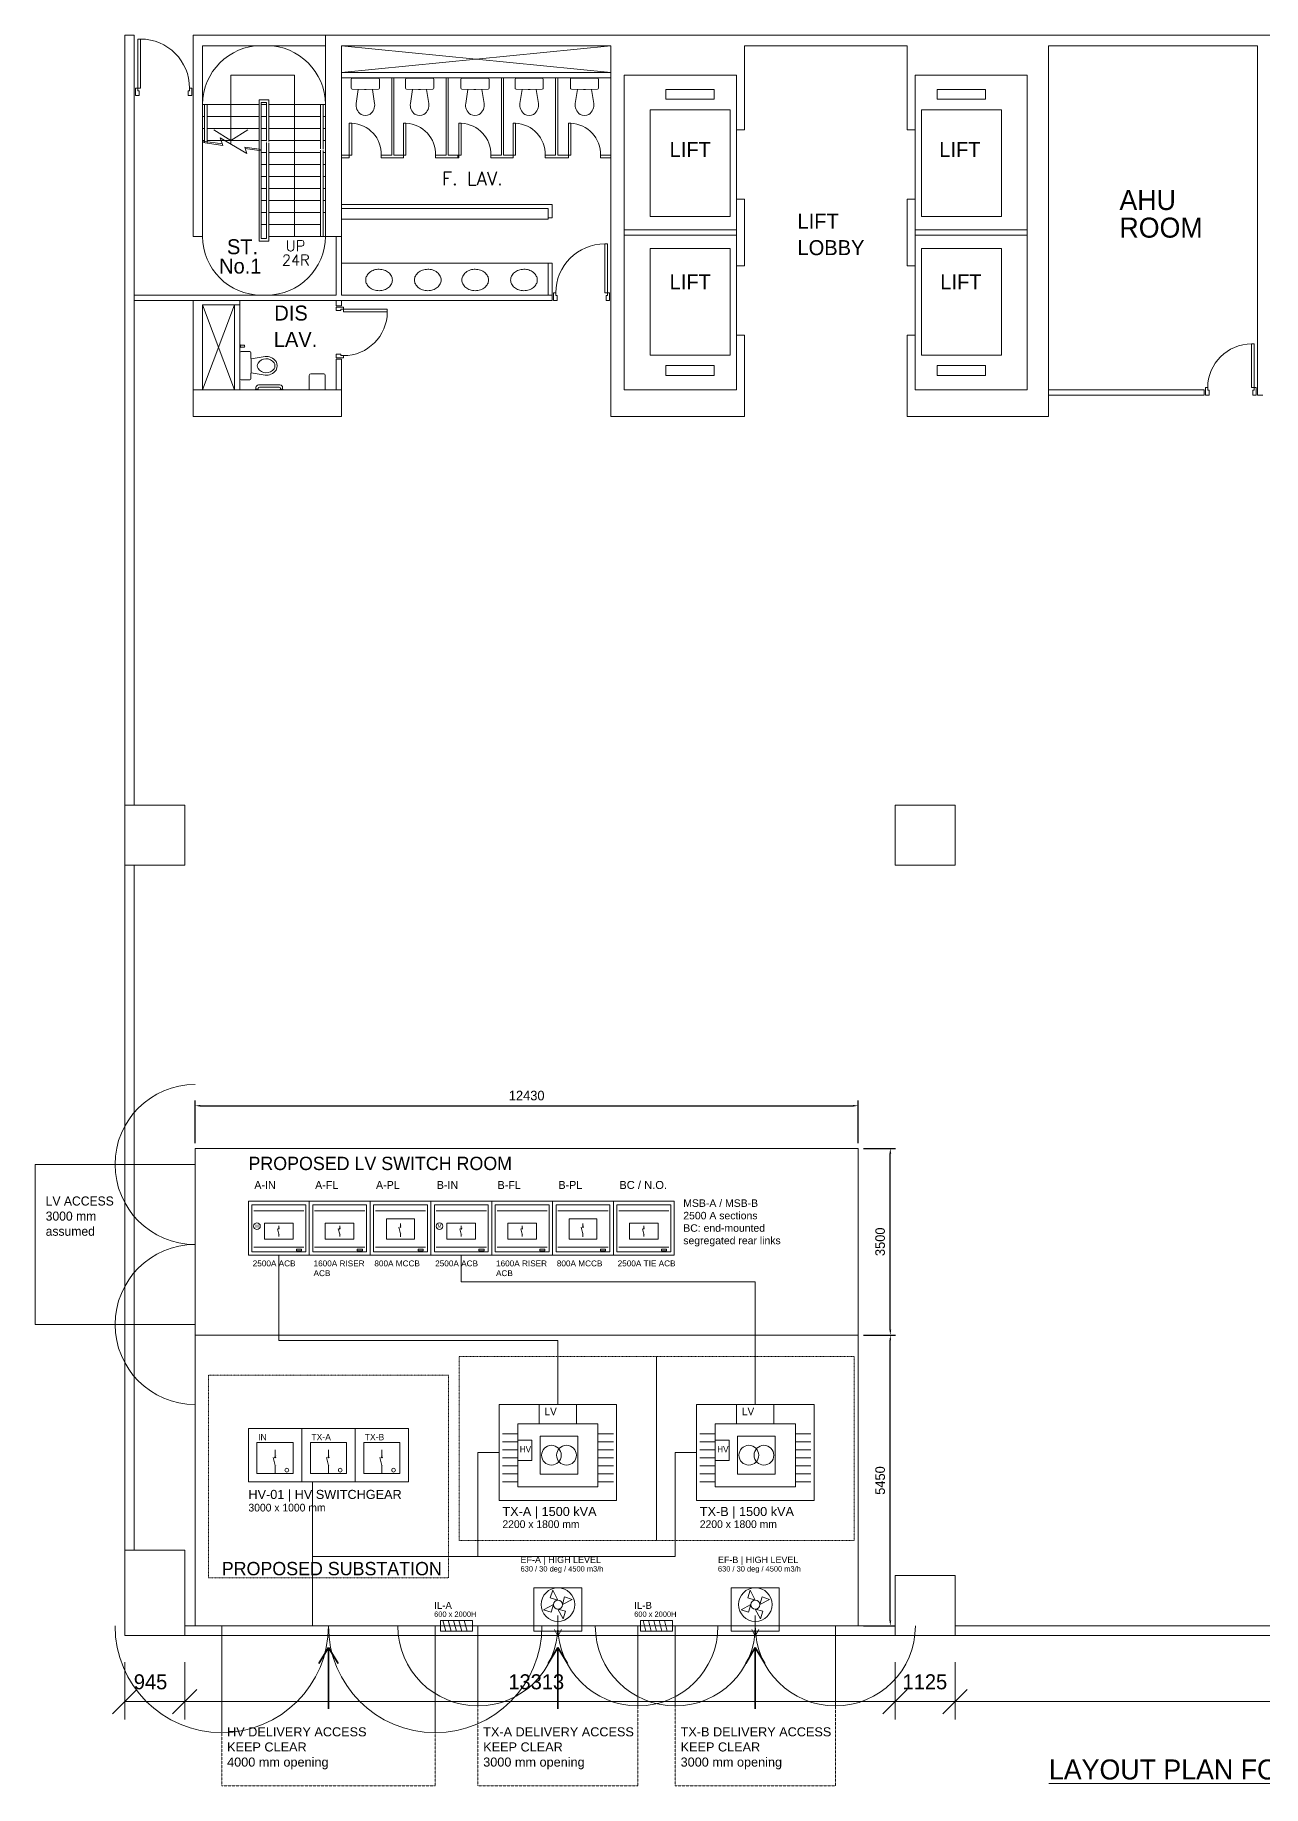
# Model space of a CAD drawing. Header units: millimetres. Extents: x 6000 to 109346, y -40506 to 46154.
# Drawn here: x 6000 to 29015, y 13106 to 45926 of the extents above; entities that cross this region are included whole.
import ezdxf
from ezdxf.enums import TextEntityAlignment as Align

# ---------------------------------------------------------------- set-up
doc = ezdxf.new("R2010")
doc.units = ezdxf.units.MM
for name, pattern in [('ACCESS_CLEAR', [3, 2, -1]), ('DASHDOT', [1, 0.5, -0.25, 0, -0.25]), ('DASHED', [19.05, 12.7, -6.35])]:
    doc.linetypes.add(name, pattern=pattern)
doc.layers.get('0').update_dxf_attribs({"lineweight": 9})
doc.layers.add('ARCH', color=7, linetype='Continuous', lineweight=5, true_color=0xa0a0a0)
for name, color, linetype, lineweight in [('E-ACCESS-CLEARANCE', 7, 'Continuous', 18), ('E-REV-EQUIPMENT', 7, 'Continuous', 30), ('E-REV-SLD', 7, 'Continuous', 30), ('E-REV-TEXT', 7, 'Continuous', 18), ('E-TRIAL-EQUIP', 5, 'Continuous', 18), ('E-TRIAL-ROOM', 1, 'Continuous', 35)]:
    doc.layers.add(name, color=color, linetype=linetype, lineweight=lineweight)
for name, color, linetype in [('E-T1-ACCESS', 5, 'Continuous'), ('E-T1-CLEARANCE', 3, 'DASHDOT'), ('E-T1-DIMENSIONS', 7, 'Continuous'), ('E-T1-DOORS-HV', 4, 'Continuous'), ('E-T1-HV-TRENCH', 7, 'DASHED'), ('E-T1-INTERFACES', 6, 'Continuous'), ('E-T1-NOTES', 7, 'Continuous')]:
    doc.layers.add(name, color=color, linetype=linetype)
doc.styles.add('20S', font='SIMPLEX.shx', dxfattribs={"height": 200})
doc.styles.add('25S', font='simplex', dxfattribs={"height": 250})
doc.styles.add('T1-Arial', font='arial.ttf')
doc.dimstyles.new('ISO-25', dxfattribs={"dimtxt": 500, "dimasz": 400, "dimexe": 100, "dimexo": 100, "dimgap": 100, "dimtad": 1, "dimdec": 0, "dimtxsty": 'Standard', "dimcen": 2.5, "dimadec": 0, "dimazin": 0, "dimtfac": 1, "dimtdec": 0, "dimtmove": 0, "dimatfit": 3, "dimfxl": 1, "dimarcsym": 0})

# ---------------------------------------------------------------- blocks, each defined once
blk = doc.blocks.new('*D29')
at = {"layer": 'DEFPOINTS', "color": 0, "lineweight": 15, "transparency": 16777216}
for p in [(21430, 25856), (9000, 25056), (21430, 25056)]:
    blk.add_point(p, dxfattribs=at)
at = {"layer": 'E-T1-DIMENSIONS', "color": 0, "lineweight": -2, "transparency": 16777216}
for p, q in [((9000, 25156), (9000, 25956)), ((21430, 25156), (21430, 25956)), ((9100, 25856), (21330, 25856))]:
    blk.add_line(p, q, dxfattribs=at)
at = {"layer": 'E-T1-DIMENSIONS', "color": 0, "lineweight": 15, "transparency": 16777216}
for points in [[(9100, 25872), (9100, 25839), (9000, 25856)], [(21330, 25872), (21330, 25839), (21430, 25856)]]:
    blk.add_solid(points, dxfattribs=at)
at = {"layer": 'E-T1-DIMENSIONS', "color": 0, "lineweight": 15, "transparency": 16777216, "insert": (15215, 26046), "char_height": 180, "attachment_point": 5}
blk.add_mtext('12430', dxfattribs=at)
blk = doc.blocks.new('*D30')
at = {"layer": 'DEFPOINTS', "color": 0, "lineweight": 15, "transparency": 16777216}
for p in [(21430, 21556), (22030, 21556), (21430, 16106)]:
    blk.add_point(p, dxfattribs=at)
at = {"layer": 'E-T1-DIMENSIONS', "color": 0, "lineweight": -2, "transparency": 16777216}
for p, q in [((21530, 21556), (22130, 21556)), ((22030, 16206), (22030, 21456)), ((21530, 16106), (22130, 16106))]:
    blk.add_line(p, q, dxfattribs=at)
at = {"layer": 'E-T1-DIMENSIONS', "color": 0, "lineweight": 15, "transparency": 16777216}
for points in [[(22013, 21456), (22047, 21456), (22030, 21556)], [(22013, 16206), (22047, 16206), (22030, 16106)]]:
    blk.add_solid(points, dxfattribs=at)
at = {"layer": 'E-T1-DIMENSIONS', "color": 0, "lineweight": 15, "transparency": 16777216, "insert": (21840, 18831), "char_height": 180, "attachment_point": 5, "rotation": 90}
blk.add_mtext('5450', dxfattribs=at)
blk = doc.blocks.new('*D31')
at = {"layer": 'DEFPOINTS', "color": 0, "lineweight": 15, "transparency": 16777216}
for p in [(21430, 25056), (22030, 25056), (21430, 21556)]:
    blk.add_point(p, dxfattribs=at)
at = {"layer": 'E-T1-DIMENSIONS', "color": 0, "lineweight": -2, "transparency": 16777216}
for p, q in [((21530, 25056), (22130, 25056)), ((22030, 21656), (22030, 24956)), ((21530, 21556), (22130, 21556))]:
    blk.add_line(p, q, dxfattribs=at)
at = {"layer": 'E-T1-DIMENSIONS', "color": 0, "lineweight": 15, "transparency": 16777216}
for points in [[(22013, 24956), (22047, 24956), (22030, 25056)], [(22013, 21656), (22047, 21656), (22030, 21556)]]:
    blk.add_solid(points, dxfattribs=at)
at = {"layer": 'E-T1-DIMENSIONS', "color": 0, "lineweight": 15, "transparency": 16777216, "insert": (21840, 23306), "char_height": 180, "attachment_point": 5, "rotation": 90}
blk.add_mtext('3500', dxfattribs=at)
blk = doc.blocks.new('AECBS_UK_E_transfmr')
at = {"color": 0, "linetype": 'ByBlock', "lineweight": -2}
blk.add_lwpolyline([(-0.417, 0.417), (0.417, 0.417), (0.417, -0.417), (-0.417, -0.417)], close=True, dxfattribs=at)
for centre in [(-0.166, 0), (0.166, 0)]:
    blk.add_circle(centre, 0.218, dxfattribs=at)
blk = doc.blocks.new('AECBS_UK_E_Circuitb')
at = {"color": 0, "linetype": 'ByBlock', "lineweight": -2}
for p, q in [((0, 0), (0, 0)), ((0, 0), (0.4, 0)), ((0.4, 0), (1.37, 0.25)), ((1.33, 0.07), (1.47, -0.07)), ((1.47, 0.07), (1.33, -0.07)), ((1.4, 0), (1.92, 0)), ((1.6, 0), (1.6, 0)), ((0.4, -0.13), (0.4, -0.13)), ((1.65, -0.13), (1.65, -0.13))]:
    blk.add_line(p, q, dxfattribs=at)
blk = doc.blocks.new('AECBS_UK_E_Meter')
at = {"color": 0, "linetype": 'ByBlock', "lineweight": -2}
blk.add_circle((0, 0), 0.346, dxfattribs=at)
blk.add_text('M', height=0.332, dxfattribs=at).set_placement((0, 0), align=Align.MIDDLE)

msp = doc.modelspace()

# ---------------------------------------------------------------- linework, layer by layer
at = {"lineweight": 15}
for p, q in [((7681.3, 15425.6), (7681.3, 14348.9)), ((8806.3, 15425.6), (8806.3, 14348.9)), ((22118.8, 15425.6), (22118.8, 14348.9)), ((23243.8, 15425.6), (23243.8, 14348.9)), ((7909.7, 14915.6), (7452.9, 14458.8)), ((9034.7, 14915.6), (8577.9, 14458.8)), ((22347.2, 14915.6), (21890.4, 14458.8)), ((23472.2, 14915.6), (23015.4, 14458.8)), ((7681.3, 14687.2), (52681.3, 14687.2))]:
    msp.add_line(p, q, dxfattribs=at)
at = {"layer": 'ARCH', "linetype": 'ByBlock', "lineweight": 9}
for p, q in [((7681.3, 45925.6), (7681.3, 42330.6)), ((7861.3, 45925.6), (7861.3, 38775.6)), ((8961.3, 45925.6), (8961.3, 42150.6)), ((9141.3, 45725.6), (9141.3, 42150.6)), ((9141.3, 45725.6), (10341.3, 45725.6)), ((10341.3, 45925.6), (11441.3, 45925.6)), ((10341.3, 45725.6), (11441.3, 45725.6)), ((11441.3, 45925.6), (11441.3, 42150.6)), ((11741.3, 45725.6), (11741.3, 42150.6)), ((11741.3, 45225.6), (16794.7, 45725.6)), ((16794.7, 45225.6), (11741.3, 45725.6)), ((11741.3, 45725.6), (16794.7, 45725.6)), ((16794.7, 45725.6), (16794.7, 38775.6)), ((19294.7, 45725.6), (19294.7, 44150.6)), ((22344.7, 45725.6), (19294.7, 45725.6)), ((22344.7, 45725.6), (22344.7, 44150.6)), ((24994.7, 45725.6), (24994.7, 38775.6)), ((28914.7, 45725.6), (28914.7, 39175.6)), ((10866.3, 45175.6), (9672.3, 45175.6)), ((9672.3, 43881.5), (9672.3, 45175.6)), ((10866.3, 45175.6), (10866.3, 42150.6)), ((11741.3, 45225.6), (16794.7, 45225.6)), ((11741.3, 45125.6), (16794.7, 45125.6)), ((12688, 43670.6), (12688, 45125.6)), ((12728, 43670.6), (12728, 45125.6)), ((13704.7, 43670.6), (13704.7, 45125.6)), ((13744.7, 43670.6), (13744.7, 45125.6)), ((14741.3, 43670.6), (14741.3, 45125.6)), ((14781.3, 43670.6), (14781.3, 45125.6)), ((15758, 43670.6), (15758, 45125.6)), ((15798, 43670.6), (15798, 45125.6)), ((17044.7, 45175.6), (17044.7, 39275.6)), ((17044.7, 45175.6), (19144.7, 45175.6)), ((19144.7, 45175.6), (19144.7, 44150.6)), ((24594.7, 45175.6), (22494.7, 45175.6)), ((24594.7, 45175.6), (22494.7, 45175.6)), ((22494.7, 45175.6), (22494.7, 44150.6)), ((24594.7, 45175.6), (24594.7, 39275.6)), ((10203.3, 42062.6), (10203.3, 44713.6)), ((10203.3, 44713.6), (10379.3, 44713.6)), ((10241.3, 42112.6), (10241.3, 44663.6)), ((10241.3, 44663.6), (10341.3, 44663.6)), ((10341.3, 43933.8), (10341.3, 44663.6)), ((10379.3, 43928.6), (10379.3, 44713.6)), ((17824, 44905.9), (18729.8, 44905.9)), ((17824, 44721.3), (17824, 44905.9)), ((18729.8, 44721.3), (17824, 44721.3)), ((18729.8, 44905.9), (18729.8, 44721.3)), ((23815.3, 44905.9), (22909.5, 44905.9)), ((22909.5, 44905.9), (22909.5, 44721.3)), ((22909.5, 44721.3), (23815.3, 44721.3)), ((23815.3, 44721.3), (23815.3, 44905.9)), ((9141.3, 44625.6), (9141.3, 44625.6)), ((9141.3, 44625.6), (10203.3, 44625.6)), ((9141.3, 44400.6), (9179.3, 44400.6)), ((9179.3, 43904.2), (9179.3, 44625.6)), ((9229.3, 43897.3), (9229.3, 44625.6)), ((9229.3, 44400.6), (10203.3, 44400.6)), ((10241.3, 44625.6), (10341.3, 44625.6)), ((10241.3, 44400.6), (10341.3, 44400.6)), ((10379.3, 44625.6), (11441.3, 44625.6)), ((10379.3, 44400.6), (11353.3, 44400.6)), ((11353.3, 43793.7), (11353.3, 44625.6)), ((11403.3, 43786.8), (11403.3, 44625.6)), ((11403.3, 44400.6), (11441.3, 44400.6)), ((17526.9, 44525.6), (17526.9, 42525.6)), ((17526.9, 44525.6), (19026.9, 44525.6)), ((19026.9, 44525.6), (19026.9, 42525.6)), ((22612.4, 44525.6), (22612.4, 42525.6)), ((24112.4, 44525.6), (22612.4, 44525.6)), ((24112.4, 44525.6), (24112.4, 42525.6)), ((9141.3, 44175.6), (9179.3, 44175.6)), ((9229.3, 44175.6), (10203.3, 44175.6)), ((9969.8, 43705.1), (9473.1, 43999.6)), ((9473.1, 43999.6), (9521.2, 43856.8)), ((10241.3, 44175.6), (10341.3, 44175.6)), ((10379.3, 44175.6), (11353.3, 44175.6)), ((11403.3, 44175.6), (11441.3, 44175.6)), ((11889.7, 43670.6), (11889.7, 44270.6)), ((11889.7, 44270.6), (11934.7, 44270.6)), ((11934.7, 43670.6), (11934.7, 44270.6)), ((12906.3, 44270.6), (12951.3, 44270.6)), ((12906.3, 43670.6), (12906.3, 44270.6)), ((12951.3, 43670.6), (12951.3, 44270.6)), ((13943, 43670.6), (13943, 44270.6)), ((13943, 44270.6), (13988, 44270.6)), ((13988, 43670.6), (13988, 44270.6)), ((14959.7, 44270.6), (15004.7, 44270.6)), ((14959.7, 43670.6), (14959.7, 44270.6)), ((15004.7, 43670.6), (15004.7, 44270.6)), ((15996.3, 44270.6), (16041.3, 44270.6)), ((15996.3, 43670.6), (15996.3, 44270.6)), ((16041.3, 43670.6), (16041.3, 44270.6)), ((19144.7, 44150.6), (19294.7, 44150.6)), ((19144.7, 44150.6), (19144.7, 42850.6)), ((22494.7, 44150.6), (22344.7, 44150.6)), ((22494.7, 44150.6), (22494.7, 42850.6)), ((9141.3, 43950.6), (9179.3, 43950.6)), ((9512.3, 43883.3), (9147.3, 43933.8)), ((9521.2, 43856.8), (9147.3, 43908.6)), ((9229.3, 43950.6), (10203.3, 43950.6)), ((10247.3, 43781.5), (9929.3, 43825.6)), ((9929.3, 43825.6), (9969.8, 43705.1)), ((10247.3, 43756.3), (9938.2, 43799.1)), ((10241.3, 43950.6), (10341.3, 43950.6)), ((10241.3, 43725.6), (10341.3, 43725.6)), ((10341.3, 42112.6), (10341.3, 43908.6)), ((10379.3, 43950.6), (11353.3, 43950.6)), ((10379.3, 42062.6), (10379.3, 43903.3)), ((10379.3, 43725.6), (11353.3, 43725.6)), ((11353.3, 42150.6), (11353.3, 43768.5)), ((11403.3, 43950.6), (11441.3, 43950.6)), ((11403.3, 42150.6), (11403.3, 43761.5)), ((11403.3, 43725.6), (11441.3, 43725.6)), ((11889.7, 43670.6), (11741.3, 43670.6)), ((11889.7, 43625.6), (11889.7, 43670.6)), ((11889.7, 43670.6), (11934.7, 43670.6)), ((12688, 43670.6), (12489.7, 43670.6)), ((12489.7, 43625.6), (12489.7, 43670.6)), ((12906.3, 43670.6), (12728, 43670.6)), ((12906.3, 43670.6), (12951.3, 43670.6)), ((12906.3, 43625.6), (12906.3, 43670.6)), ((13506.3, 43625.6), (13506.3, 43670.6)), ((13704.7, 43670.6), (13506.3, 43670.6)), ((13506.3, 43625.6), (13506.3, 43670.6)), ((13923, 43670.6), (13744.7, 43670.6)), ((13943, 43670.6), (13794.7, 43670.6)), ((13923, 43625.6), (13923, 43670.6)), ((13943, 43625.6), (13943, 43670.6)), ((13943, 43670.6), (13988, 43670.6)), ((14741.3, 43670.6), (14543, 43670.6)), ((14543, 43625.6), (14543, 43670.6)), ((14959.7, 43670.6), (14781.3, 43670.6)), ((14959.7, 43670.6), (15004.7, 43670.6)), ((14959.7, 43625.6), (14959.7, 43670.6)), ((15559.7, 43625.6), (15559.7, 43670.6)), ((15758, 43670.6), (15559.7, 43670.6)), ((15996.3, 43670.6), (15798, 43670.6)), ((15996.3, 43670.6), (16041.3, 43670.6)), ((15996.3, 43625.6), (15996.3, 43670.6)), ((16794.7, 43670.6), (16596.3, 43670.6)), ((16596.3, 43625.6), (16596.3, 43670.6)), ((10241.3, 43500.6), (10341.3, 43500.6)), ((10379.3, 43500.6), (11353.3, 43500.6)), ((11403.3, 43500.6), (11441.3, 43500.6)), ((11741.3, 43625.6), (11889.7, 43625.6)), ((12489.7, 43625.6), (12906.3, 43625.6)), ((13506.3, 43625.6), (13923, 43625.6)), ((13794.7, 43625.6), (13943, 43625.6)), ((14543, 43625.6), (14959.7, 43625.6)), ((15559.7, 43625.6), (15996.3, 43625.6)), ((16596.3, 43625.6), (16794.7, 43625.6)), ((10241.3, 43275.6), (10341.3, 43275.6)), ((10241.3, 43050.6), (10341.3, 43050.6)), ((10379.3, 43275.6), (11353.3, 43275.6)), ((10379.3, 43050.6), (11353.3, 43050.6)), ((11403.3, 43275.6), (11441.3, 43275.6)), ((11403.3, 43050.6), (11441.3, 43050.6)), ((10241.3, 42825.6), (10341.3, 42825.6)), ((10379.3, 42825.6), (11353.3, 42825.6)), ((11403.3, 42825.6), (11441.3, 42825.6)), ((15694.7, 42750.6), (11741.3, 42750.6)), ((15619.7, 42675.6), (11741.3, 42675.6)), ((13566.3, 42675.6), (11741.3, 42675.6)), ((15619.7, 42475.6), (15619.7, 42675.6)), ((15694.7, 42500.6), (15694.7, 42750.6)), ((19294.7, 42850.6), (19144.7, 42850.6)), ((19144.7, 42850.6), (19144.7, 41600.6)), ((19294.7, 42850.6), (19294.7, 41600.6)), ((22344.7, 42850.6), (22344.7, 41600.6)), ((22344.7, 42850.6), (22494.7, 42850.6)), ((22494.7, 42850.6), (22494.7, 41600.6)), ((10241.3, 42600.6), (10341.3, 42600.6)), ((10241.3, 42375.6), (10341.3, 42375.6)), ((10379.3, 42600.6), (11353.3, 42600.6)), ((10379.3, 42375.6), (11353.3, 42375.6)), ((11403.3, 42600.6), (11441.3, 42600.6)), ((15619.7, 42475.6), (11741.3, 42475.6)), ((13566.3, 42475.6), (11741.3, 42475.6)), ((15694.7, 42500.6), (15619.7, 42500.6)), ((19026.9, 42525.6), (17526.9, 42525.6)), ((22612.4, 42525.6), (24112.4, 42525.6)), ((7681.3, 42330.6), (7681.3, 38775.6)), ((9141.3, 42150.6), (8961.3, 42150.6)), ((10203.3, 42062.6), (10379.3, 42062.6)), ((10241.3, 42112.6), (10341.3, 42112.6)), ((10379.3, 42150.6), (11441.3, 42150.6)), ((11741.3, 42150.6), (11441.3, 42150.6)), ((11641.3, 42150.6), (11641.3, 41050.6)), ((11741.3, 42150.6), (11741.3, 41050.6)), ((19144.7, 42275.6), (17044.7, 42275.6)), ((19144.7, 42175.6), (17044.7, 42175.6)), ((22494.7, 42275.6), (24594.7, 42275.6)), ((22494.7, 42175.6), (24594.7, 42175.6)), ((24594.7, 42175.6), (24594.7, 39475.6)), ((17526.9, 39925.6), (17526.9, 41925.6)), ((19026.9, 41925.6), (17526.9, 41925.6)), ((19026.9, 39925.6), (19026.9, 41925.6)), ((22612.4, 39925.6), (22612.4, 41925.6)), ((22612.4, 41925.6), (24112.4, 41925.6)), ((24112.4, 39925.6), (24112.4, 41925.6)), ((15694.7, 41650.6), (11741.3, 41650.6)), ((15619.7, 41050.6), (15619.7, 41650.6)), ((15694.7, 41050.6), (15694.7, 41650.6)), ((19294.7, 41600.6), (19144.7, 41600.6)), ((19144.7, 40300.6), (19144.7, 41600.6)), ((22344.7, 41600.6), (22494.7, 41600.6)), ((22494.7, 40300.6), (22494.7, 41600.6)), ((11641.3, 41050.6), (7861.3, 41050.6)), ((15694.7, 41050.6), (11741.3, 41050.6)), ((15694.7, 41050.6), (15694.7, 40950.6)), ((15694.7, 40950.6), (7861.3, 40950.6)), ((8961.3, 39275.6), (8961.3, 40950.6)), ((9141.3, 40870.6), (9741.3, 39275.6)), ((9141.3, 39275.6), (9741.3, 40870.6)), ((9841.3, 40870.6), (9141.3, 40870.6)), ((9141.3, 39275.6), (9141.3, 40870.6)), ((9741.3, 40870.6), (9741.3, 39275.6)), ((9841.3, 40950.6), (9841.3, 39275.6)), ((11641.3, 40950.6), (11641.3, 40850.6)), ((11641.3, 40950.6), (11641.3, 40850.6)), ((11641.3, 40850.6), (11741.3, 40850.6)), ((11741.3, 40950.6), (11741.3, 40850.6)), ((11741.3, 40950.6), (11741.3, 40850.6)), ((9841.3, 40270), (9841.3, 40270)), ((9851.3, 40119.6), (9841.3, 40119.6)), ((9851.3, 40069.6), (9841.3, 40069.6)), ((9851.3, 40119.6), (9851.3, 40069.6)), ((9851.3, 40113.6), (9906.3, 40113.6)), ((9906.3, 40075.6), (9851.3, 40075.6)), ((19144.7, 40300.6), (19294.7, 40300.6)), ((19144.7, 40300.6), (19144.7, 39275.6)), ((19294.7, 40300.6), (19294.7, 38775.6)), ((22344.7, 40300.6), (22344.7, 38775.6)), ((22494.7, 40300.6), (22344.7, 40300.6)), ((22494.7, 40300.6), (22494.7, 39275.6)), ((11641.3, 39850.6), (11641.3, 39275.6)), ((11741.3, 39850.6), (11641.3, 39850.6)), ((11641.3, 39771.4), (11641.3, 39275.6)), ((11741.3, 39850.6), (11741.3, 39275.6)), ((11741.3, 39771.4), (11741.3, 39275.6)), ((17526.9, 39925.6), (19026.9, 39925.6)), ((18729.8, 39729.9), (17824, 39729.9)), ((17824, 39729.9), (17824, 39545.2)), ((18729.8, 39545.2), (18729.8, 39729.9)), ((24112.4, 39925.6), (22612.4, 39925.6)), ((22909.5, 39729.9), (23815.3, 39729.9)), ((22909.5, 39545.2), (22909.5, 39729.9)), ((23815.3, 39729.9), (23815.3, 39545.2)), ((11141, 39545.6), (11141, 39275.6)), ((11171, 39575.6), (11411, 39575.6)), ((11441, 39545.6), (11441, 39275.6)), ((17824, 39545.2), (18729.8, 39545.2)), ((23815.3, 39545.2), (22909.5, 39545.2)), ((8961.3, 39275.6), (8961.3, 38775.6)), ((11741.3, 39275.6), (8961.3, 39275.6)), ((10135.3, 39285.6), (10135.3, 39275.6)), ((10135.3, 39285.6), (10185.3, 39285.6)), ((10141.3, 39315.6), (10141.3, 39285.6)), ((10179.3, 39297.6), (10179.3, 39285.6)), ((10185.3, 39285.6), (10185.3, 39275.6)), ((10191.3, 39365.6), (10591, 39365.6)), ((10209.3, 39327.6), (10573, 39327.6)), ((10647, 39285.6), (10597, 39285.6)), ((10597, 39285.6), (10597, 39275.6)), ((10603, 39297.6), (10603, 39285.6)), ((10641, 39315.6), (10641, 39285.6)), ((10647, 39285.6), (10647, 39275.6)), ((11741.3, 39275.6), (11741.3, 38775.6)), ((17044.7, 39275.6), (19144.7, 39275.6)), ((24594.7, 39275.6), (22494.7, 39275.6)), ((24994.7, 39275.6), (27244.7, 39275.6)), ((24994.7, 39175.6), (27914.7, 39175.6)), ((27244.7, 39275.6), (27914.7, 39275.6)), ((27914.7, 39175.6), (27914.7, 39275.6)), ((28914.7, 39175.6), (29014.7, 39175.6)), ((7681.3, 38775.6), (7681.3, 15925.6)), ((7861.3, 38775.6), (7861.3, 31488.1)), ((11741.3, 38775.6), (8961.3, 38775.6)), ((19294.7, 38775.6), (16794.7, 38775.6)), ((22344.7, 38775.6), (24994.7, 38775.6)), ((7861.3, 30363.1), (7861.3, 17525.6))]:
    msp.add_line(p, q, dxfattribs=at)
at = {"layer": 'ARCH', "lineweight": 15}
for p, q in [((7681.3, 45925.6), (7861.3, 45925.6)), ((7861.3, 45925.6), (7681.3, 45925.6)), ((38544.7, 45925.6), (8961.3, 45925.6)), ((8961.3, 45925.6), (38544.7, 45925.6)), ((28914.7, 45725.6), (24994.7, 45725.6)), ((7681.3, 30363.1), (7681.3, 31488.1)), ((22118.8, 30363.1), (22118.8, 31488.1)), ((22118.8, 15925.6), (22118.8, 17050.6)), ((22118.8, 16105.6), (8806.3, 16105.6)), ((37419.7, 16105.6), (23243.8, 16105.6)), ((52681.3, 15925.6), (7681.3, 15925.6))]:
    msp.add_line(p, q, dxfattribs=at)
at = {"layer": 'ARCH', "lineweight": 9}
for p, q in [((7976.3, 45850), (7926.3, 45850)), ((7926.3, 44930), (7926.3, 45850)), ((7976.3, 45850), (7976.3, 44930)), ((11926.4, 45094), (11926.4, 44929.5)), ((12436.4, 45114), (11946.4, 45114)), ((12456.4, 44929.5), (12456.4, 45094)), ((12943.1, 45094), (12943.1, 44929.5)), ((13453.1, 45114), (12963.1, 45114)), ((13473.1, 44929.5), (13473.1, 45094)), ((13979.7, 45094), (13979.7, 44929.5)), ((14489.7, 45114), (13999.7, 45114)), ((14509.7, 44929.5), (14509.7, 45094)), ((14996.4, 45094), (14996.4, 44929.5)), ((15506.4, 45114), (15016.4, 45114)), ((15526.4, 44929.5), (15526.4, 45094)), ((16033.1, 45094), (16033.1, 44929.5)), ((16543.1, 45114), (16053.1, 45114)), ((16563.1, 44929.5), (16563.1, 45094)), ((7886.3, 44790), (7886.3, 44930)), ((7886.3, 44930), (7926.3, 44930)), ((7951.3, 44790), (7886.3, 44790)), ((7976.3, 44930), (7926.3, 44930)), ((7926.3, 44930), (7926.3, 44880)), ((7926.3, 44880), (7951.3, 44880)), ((7951.3, 44880), (7951.3, 44790)), ((8871.3, 44880), (8871.3, 44790)), ((8896.3, 44880), (8871.3, 44880)), ((8871.3, 44790), (8936.3, 44790)), ((8896.3, 44930), (8896.3, 44880)), ((8936.3, 44930), (8896.3, 44930)), ((8936.3, 44790), (8936.3, 44930)), ((12173.6, 44904.2), (11946, 44909.3)), ((12059.4, 44906.8), (12018.5, 44643.6)), ((12209.2, 44904.2), (12436.8, 44909.3)), ((12323.4, 44906.8), (12364.3, 44643.6)), ((13190.3, 44904.2), (12962.6, 44909.3)), ((13076, 44906.8), (13035.1, 44643.6)), ((13225.9, 44904.2), (13453.5, 44909.3)), ((13340.1, 44906.8), (13381, 44643.6)), ((14226.9, 44904.2), (13999.3, 44909.3)), ((14112.7, 44906.8), (14071.8, 44643.6)), ((14262.5, 44904.2), (14490.2, 44909.3)), ((14376.8, 44906.8), (14417.7, 44643.6)), ((15243.6, 44904.2), (15016, 44909.3)), ((15129.4, 44906.8), (15088.5, 44643.6)), ((15279.2, 44904.2), (15506.8, 44909.3)), ((15393.4, 44906.8), (15434.3, 44643.6)), ((16280.3, 44904.2), (16052.6, 44909.3)), ((16166, 44906.8), (16125.1, 44643.6)), ((16315.9, 44904.2), (16543.5, 44909.3)), ((16430.1, 44906.8), (16471, 44643.6)), ((9672.3, 43950.6), (9353, 44151.1)), ((9991.6, 44151.1), (9672.3, 43950.6)), ((16679.7, 42010.6), (16679.7, 41090.6)), ((16679.7, 42010.6), (16729.7, 42010.6)), ((16729.7, 41090.6), (16729.7, 42010.6)), ((15719.7, 40950.6), (15719.7, 41090.6)), ((15719.7, 41090.6), (15759.7, 41090.6)), ((15759.7, 41090.6), (15759.7, 41040.6)), ((15759.7, 41040.6), (15784.7, 41040.6)), ((15784.7, 41040.6), (15784.7, 40950.6)), ((16679.7, 41090.6), (16729.7, 41090.6)), ((16729.7, 41040.6), (16704.7, 41040.6)), ((16704.7, 41040.6), (16704.7, 40950.6)), ((16769.7, 41090.6), (16729.7, 41090.6)), ((16729.7, 41090.6), (16729.7, 41040.6)), ((16769.7, 40950.6), (16769.7, 41090.6)), ((16769.7, 41075.6), (16769.7, 41075.6)), ((11641.3, 40825.6), (11781.3, 40825.6)), ((11641.3, 40760.6), (11641.3, 40825.6)), ((11731.3, 40760.6), (11641.3, 40760.6)), ((11731.3, 40785.6), (11731.3, 40760.6)), ((11781.3, 40785.6), (11731.3, 40785.6)), ((11781.3, 40825.6), (11781.3, 40785.6)), ((11781.3, 40735.6), (11781.3, 40785.6)), ((11781.3, 40785.6), (12601.3, 40785.6)), ((12601.3, 40735.6), (11781.3, 40735.6)), ((12601.3, 40735.6), (12601.3, 40785.6)), ((15784.7, 40950.6), (15719.7, 40950.6)), ((16704.7, 40950.6), (16769.7, 40950.6)), ((28799.7, 40135.6), (28799.7, 39315.6)), ((28799.7, 40135.6), (28849.7, 40135.6)), ((28849.7, 39315.6), (28849.7, 40135.6)), ((9841.3, 39970.6), (9841.3, 39480.6)), ((10025.9, 39990.6), (9861.3, 39990.6)), ((10051.1, 39743.4), (10046.1, 39971)), ((10048.6, 39857.6), (10311.7, 39898.5)), ((11641.3, 39940.6), (11641.3, 39875.6)), ((11731.3, 39940.6), (11641.3, 39940.6)), ((11641.3, 39875.6), (11781.3, 39875.6)), ((11731.3, 39915.6), (11731.3, 39940.6)), ((11781.3, 39915.6), (11731.3, 39915.6)), ((11781.3, 39875.6), (11781.3, 39915.6)), ((9861.3, 39460.6), (10025.9, 39460.6)), ((10051.1, 39707.8), (10046.1, 39480.1)), ((10048.6, 39593.5), (10311.7, 39552.6)), ((27939.7, 39175.6), (27939.7, 39315.6)), ((27939.7, 39315.6), (27979.7, 39315.6)), ((28004.7, 39175.6), (27939.7, 39175.6)), ((27979.7, 39315.6), (27979.7, 39265.6)), ((27979.7, 39265.6), (28004.7, 39265.6)), ((28004.7, 39265.6), (28004.7, 39175.6)), ((28799.7, 39315.6), (28849.7, 39315.6)), ((28849.7, 39265.6), (28824.7, 39265.6)), ((28824.7, 39265.6), (28824.7, 39175.6)), ((28824.7, 39175.6), (28889.7, 39175.6)), ((28889.7, 39315.6), (28849.7, 39315.6)), ((28849.7, 39315.6), (28849.7, 39265.6)), ((28889.7, 39175.6), (28889.7, 39315.6))]:
    msp.add_line(p, q, dxfattribs=at)
at = {"layer": 'ARCH', "linetype": 'Continuous', "lineweight": 9}
for points in [[(12198.5, 41333.6, -0.1196389), (12216.5, 41408, -0.1048839), (12271.6, 41475.3, -0.0890941), (12358.1, 41522.4, -0.096836), (12448.1, 41534, -0.0804377), (12545.9, 41518.2, -0.0890941), (12624.6, 41475.3, -0.1048839), (12679.6, 41408, -0.1196389), (12697.7, 41333.6, -0.1196389), (12679.6, 41259.3, -0.1048839), (12624.6, 41191.9, -0.0890941), (12545.9, 41149, -0.0804377), (12448.1, 41133.2, -0.0804377), (12350.3, 41149, -0.0890941), (12271.6, 41191.9, -0.1048839), (12216.5, 41259.3, -0.1196389)], [(13610.2, 41333.6, 0.1196389), (13592.1, 41408, 0.1048839), (13537.1, 41475.3, 0.0890941), (13450.6, 41522.4, 0.096836), (13360.6, 41534, 0.0804377), (13262.8, 41518.2, 0.0890941), (13184.1, 41475.3, 0.1048839), (13129, 41408, 0.1196389), (13111, 41333.6, 0.1196389), (13129, 41259.3, 0.1048839), (13184.1, 41191.9, 0.0890941), (13262.8, 41149, 0.0804377), (13360.6, 41133.2, 0.0804377), (13458.4, 41149, 0.0890941), (13537.1, 41191.9, 0.1048839), (13592.1, 41259.3, 0.1196389)], [(14001.3, 41333.6, -0.1196389), (14019.4, 41408, -0.1048839), (14074.4, 41475.3, -0.0890941), (14160.9, 41522.4, -0.096836), (14250.9, 41534, -0.0804377), (14348.7, 41518.2, -0.0890941), (14427.4, 41475.3, -0.1048839), (14482.5, 41408, -0.1196389), (14500.5, 41333.6, -0.1196389), (14482.5, 41259.3, -0.1048839), (14427.4, 41191.9, -0.0890941), (14348.7, 41149, -0.0804377), (14250.9, 41133.2, -0.0804377), (14153.1, 41149, -0.0890941), (14074.4, 41191.9, -0.1048839), (14019.4, 41259.3, -0.1196389)], [(15413, 41333.6, 0.1196389), (15395, 41408, 0.1048839), (15339.9, 41475.3, 0.0890941), (15253.4, 41522.4, 0.096836), (15163.4, 41534, 0.0804377), (15065.6, 41518.2, 0.0890941), (14986.9, 41475.3, 0.1048839), (14931.9, 41408, 0.1196389), (14913.8, 41333.6, 0.1196389), (14931.9, 41259.3, 0.1048839), (14986.9, 41191.9, 0.0890941), (15065.6, 41149, 0.0804377), (15163.4, 41133.2, 0.0804377), (15261.2, 41149, 0.0890941), (15339.9, 41191.9, 0.1048839), (15395, 41259.3, 0.1196389)]]:
    msp.add_lwpolyline(points, format="xyb", close=True, dxfattribs=at)
at = {"layer": 'ARCH', "lineweight": 9}
msp.add_lwpolyline([(10179.2, 39676.6, 0.5327348), (10480, 39669.3, 0.2895776), (10480, 39781.9, 0.5327348), (10179.2, 39774.6, 0.2618161)], format="xyb", close=True, dxfattribs=at)
at = {"layer": 'ARCH', "lineweight": 15}
for points in [[(7681.3, 30363.1), (8806.3, 30363.1), (8806.3, 31488.1), (7681.3, 31488.1)], [(22118.8, 30363.1), (23243.8, 30363.1), (23243.8, 31488.1), (22118.8, 31488.1)], [(7681.3, 15925.6), (8806.3, 15925.6), (8806.3, 17525.6), (7681.3, 17525.6)], [(22118.8, 15925.6), (23243.8, 15925.6), (23243.8, 17050.6), (22118.8, 17050.6)]]:
    msp.add_lwpolyline(points, close=True, dxfattribs=at)
at = {"layer": 'ARCH', "lineweight": 9}
for centre, radius, start, end in [((7976.3, 44930), 920, 0, 90), ((11946.4, 45093.8), 20, 90, 180), ((12436.4, 45094), 20, 0, 90), ((12963.1, 45093.8), 20, 90, 180), ((13453.1, 45094), 20, 0, 90), ((13999.7, 45093.8), 20, 90, 180), ((14489.7, 45094), 20, 0, 90), ((15016.4, 45093.8), 20, 90, 180), ((15506.4, 45094), 20, 0, 90), ((16053.1, 45093.8), 20, 90, 180), ((16543.1, 45094), 20, 0, 90), ((11946.4, 44929.3), 20, 180, 268.72409), ((12216.1, 44612.9), 200, 171.16476, 203.67155), ((12191.4, 45704), 800, 268.72409, 271.27591), ((12166.7, 44612.9), 200, 336.32845, 8.83524), ((12436.4, 44929.5), 20, 271.27591, 0), ((12963.1, 44929.3), 20, 180, 268.72409), ((13232.8, 44612.9), 200, 171.16476, 203.67155), ((13208.1, 45704), 800, 268.72409, 271.27591), ((13183.4, 44612.9), 200, 336.32845, 8.83524), ((13453.1, 44929.5), 20, 271.27591, 0), ((13999.7, 44929.3), 20, 180, 268.72409), ((14269.4, 44612.9), 200, 171.16476, 203.67155), ((14244.7, 45704), 800, 268.72409, 271.27591), ((14220.1, 44612.9), 200, 336.32845, 8.83524), ((14489.7, 44929.5), 20, 271.27591, 0), ((15016.4, 44929.3), 20, 180, 268.72409), ((15286.1, 44612.9), 200, 171.16476, 203.67155), ((15261.4, 45704), 800, 268.72409, 271.27591), ((15236.7, 44612.9), 200, 336.32845, 8.83524), ((15506.4, 44929.5), 20, 271.27591, 0), ((16053.1, 44929.3), 20, 180, 268.72409), ((16322.8, 44612.9), 200, 171.16476, 203.67155), ((16298.1, 45704), 800, 268.72409, 271.27591), ((16273.4, 44612.9), 200, 336.32845, 8.83524), ((16543.1, 44929.5), 20, 271.27591, 0), ((12239.9, 44623.3), 226, 203.67155, 234.99095), ((12191.4, 44564.4), 150, 237.70034, 302.29966), ((12142.9, 44623.3), 226, 305.00905, 336.32845), ((13256.5, 44623.3), 226, 203.67155, 234.99095), ((13208.1, 44564.4), 150, 237.70034, 302.29966), ((13159.6, 44623.3), 226, 305.00905, 336.32845), ((14293.2, 44623.3), 226, 203.67155, 234.99095), ((14244.7, 44564.4), 150, 237.70034, 302.29966), ((14196.3, 44623.3), 226, 305.00905, 336.32845), ((15309.9, 44623.3), 226, 203.67155, 234.99095), ((15261.4, 44564.4), 150, 237.70034, 302.29966), ((15212.9, 44623.3), 226, 305.00905, 336.32845), ((16346.5, 44623.3), 226, 203.67155, 234.99095), ((16298.1, 44564.4), 150, 237.70034, 302.29966), ((16249.6, 44623.3), 226, 305.00905, 336.32845), ((16679.7, 41090.6), 920, 90, 180), ((11781.3, 40735.6), 820, 270, 0), ((28799.7, 39315.6), 820, 90, 180), ((9861.3, 39970.6), 20, 90, 180), ((10025.9, 39970.6), 20, 1.27591, 90), ((9251.3, 39725.6), 800, 358.72409, 1.27591), ((10342.5, 39700.9), 200, 66.32845, 98.83524), ((10332, 39677.1), 226, 35.00905, 66.32845), ((10391, 39725.6), 150, 327.70034, 32.29966), ((9861.5, 39480.6), 20, 180, 270), ((10026.1, 39480.6), 20, 270, 358.72409), ((10342.5, 39750.3), 200, 261.16476, 293.67155), ((10332, 39774.1), 226, 293.67155, 324.99095)]:
    msp.add_arc(centre, radius, start, end, dxfattribs=at)
at = {"layer": 'ARCH', "linetype": 'ByBlock', "lineweight": 9}
for centre, radius, start, end in [((10241.3, 44625.6), 1100, 90, 180), ((10341.3, 44625.6), 1100, 0, 90), ((11912.2, 43693.1), 577.9, 357.76883, 87.76883), ((12928.8, 43693.1), 577.9, 357.76883, 87.76883), ((13965.5, 43693.1), 577.9, 357.76883, 87.76883), ((14982.2, 43693.1), 577.9, 357.76883, 87.76883), ((16018.8, 43693.1), 577.9, 357.76883, 87.76883), ((10241.3, 42150.6), 1100, 180, 270), ((10341.3, 42150.6), 1100, 270, 0), ((9911.6, 40094.6), 19.7, 254.46967, 105.53033), ((11171, 39545.6), 30, 90, 180), ((11411, 39545.6), 30, 0, 90), ((10191.3, 39315.6), 50, 90, 180), ((10209.3, 39297.6), 30, 90, 180), ((10573, 39297.6), 30, 0, 90), ((10591, 39315.6), 50, 0, 90)]:
    msp.add_arc(centre, radius, start, end, dxfattribs=at)
at = {"layer": 'E-ACCESS-CLEARANCE', "lineweight": 35}
for p, q in [((11320, 15400.6), (11500, 15700.6)), ((11500, 14550.6), (11500, 15700.6)), ((11680, 15400.6), (11500, 15700.6)), ((15620, 15400.6), (15800, 15700.6)), ((15800, 14550.6), (15800, 15700.6)), ((15980, 15400.6), (15800, 15700.6)), ((19320, 15400.6), (19500, 15700.6)), ((19500, 14550.6), (19500, 15700.6)), ((19680, 15400.6), (19500, 15700.6))]:
    msp.add_line(p, q, dxfattribs=at)
at = {"layer": 'E-ACCESS-CLEARANCE', "linetype": 'ACCESS_CLEAR', "lineweight": 15}
for points in [[(9500, 13105.6), (13500, 13105.6), (13500, 16105.6), (9500, 16105.6)], [(14300, 13105.6), (17300, 13105.6), (17300, 16105.6), (14300, 16105.6)], [(18000, 13105.6), (21000, 13105.6), (21000, 16105.6), (18000, 16105.6)]]:
    msp.add_lwpolyline(points, close=True, dxfattribs=at)
at = {"layer": 'E-REV-EQUIPMENT', "lineweight": 15}
for p, q in [((10100, 23885.6), (11040, 23885.6)), ((11240, 23885.6), (12180, 23885.6)), ((12380, 23885.6), (13320, 23885.6)), ((13520, 23885.6), (14460, 23885.6)), ((14660, 23885.6), (15600, 23885.6)), ((15800, 23885.6), (16740, 23885.6)), ((16940, 23885.6), (17880, 23885.6)), ((10100, 23205.6), (11040, 23205.6)), ((11240, 23205.6), (12180, 23205.6)), ((12380, 23205.6), (13320, 23205.6)), ((13520, 23205.6), (14460, 23205.6)), ((14660, 23205.6), (15600, 23205.6)), ((15800, 23205.6), (16740, 23205.6)), ((16940, 23205.6), (17880, 23205.6)), ((11000, 18805.6), (11000, 19805.6)), ((12000, 18805.6), (12000, 19805.6)), ((14760, 19705.6), (15050, 19705.6)), ((16550, 19705.6), (16840, 19705.6)), ((18460, 19705.6), (18750, 19705.6)), ((20250, 19705.6), (20540, 19705.6)), ((10500, 19343.5), (10500, 19405.6)), ((11500, 19343.5), (11500, 19405.6)), ((12500, 19343.5), (12500, 19405.6)), ((14760, 19555.6), (15050, 19555.6)), ((14760, 19405.6), (15050, 19405.6)), ((16550, 19555.6), (16840, 19555.6)), ((16550, 19405.6), (16840, 19405.6)), ((18460, 19555.6), (18750, 19555.6)), ((18460, 19405.6), (18750, 19405.6)), ((20250, 19555.6), (20540, 19555.6)), ((20250, 19405.6), (20540, 19405.6)), ((10500, 18955.6), (10500, 19055.6)), ((11500, 18955.6), (11500, 19055.6)), ((12500, 18955.6), (12500, 19055.6)), ((14760, 19255.6), (15050, 19255.6)), ((14760, 19105.6), (15050, 19105.6)), ((16550, 19255.6), (16840, 19255.6)), ((16550, 19105.6), (16840, 19105.6)), ((18460, 19255.6), (18750, 19255.6)), ((18460, 19105.6), (18750, 19105.6)), ((20250, 19255.6), (20540, 19255.6)), ((20250, 19105.6), (20540, 19105.6)), ((14760, 18955.6), (15050, 18955.6)), ((14760, 18805.6), (15050, 18805.6)), ((16550, 18955.6), (16840, 18955.6)), ((16550, 18805.6), (16840, 18805.6)), ((18460, 18955.6), (18750, 18955.6)), ((18460, 18805.6), (18750, 18805.6)), ((20250, 18955.6), (20540, 18955.6)), ((20250, 18805.6), (20540, 18805.6)), ((15702.3, 16773.3), (15657.3, 16631)), ((15800, 16590.6), (15702.3, 16773.3)), ((19402.3, 16773.3), (19357.3, 16631)), ((19500, 16590.6), (19402.3, 16773.3)), ((15715, 16505.6), (15532.3, 16407.9)), ((15657.3, 16631), (15800, 16590.6)), ((15674.6, 16362.8), (15715, 16505.6)), ((15800, 16420.6), (15897.7, 16237.9)), ((15942.7, 16380.2), (15800, 16420.6)), ((15925.4, 16648.3), (15885, 16505.6)), ((15885, 16505.6), (16067.7, 16603.3)), ((16067.7, 16603.3), (15925.4, 16648.3)), ((19415, 16505.6), (19232.3, 16407.9)), ((19357.3, 16631), (19500, 16590.6)), ((19374.6, 16362.8), (19415, 16505.6)), ((19500, 16420.6), (19597.7, 16237.9)), ((19642.7, 16380.2), (19500, 16420.6)), ((19625.4, 16648.3), (19585, 16505.6)), ((19585, 16505.6), (19767.7, 16603.3)), ((19767.7, 16603.3), (19625.4, 16648.3)), ((13700, 16005.6), (13645, 16205.6)), ((13800, 16005.6), (13745, 16205.6)), ((13900, 16005.6), (13845, 16205.6)), ((14000, 16005.6), (13945, 16205.6)), ((14100, 16005.6), (14045, 16205.6)), ((15532.3, 16407.9), (15674.6, 16362.8)), ((15800, 16300.6), (15800, 15910.6)), ((15897.7, 16237.9), (15942.7, 16380.2)), ((17450, 16005.6), (17395, 16205.6)), ((17550, 16005.6), (17495, 16205.6)), ((17650, 16005.6), (17595, 16205.6)), ((17750, 16005.6), (17695, 16205.6)), ((17850, 16005.6), (17795, 16205.6)), ((19232.3, 16407.9), (19374.6, 16362.8)), ((19500, 16300.6), (19500, 15910.6)), ((19597.7, 16237.9), (19642.7, 16380.2)), ((15800, 15910.6), (15735, 16040.6)), ((15800, 15910.6), (15865, 16040.6)), ((19500, 15910.6), (19435, 16040.6)), ((19500, 15910.6), (19565, 16040.6))]:
    msp.add_line(p, q, dxfattribs=at)
for points in [[(10065, 23120.6), (11075, 23120.6), (11075, 24000.6), (10065, 24000.6)], [(11205, 23120.6), (12215, 23120.6), (12215, 24000.6), (11205, 24000.6)], [(12345, 23120.6), (13355, 23120.6), (13355, 24000.6), (12345, 24000.6)], [(13485, 23120.6), (14495, 23120.6), (14495, 24000.6), (13485, 24000.6)], [(14625, 23120.6), (15635, 23120.6), (15635, 24000.6), (14625, 24000.6)], [(15765, 23120.6), (16775, 23120.6), (16775, 24000.6), (15765, 24000.6)], [(16840, 23055.6), (17980, 23055.6), (17980, 24065.6), (16840, 24065.6)], [(16905, 23120.6), (17915, 23120.6), (17915, 24000.6), (16905, 24000.6)], [(10300, 23355.6), (10837, 23355.6), (10837, 23655.6), (10300, 23655.6)], [(11440, 23355.6), (11977, 23355.6), (11977, 23655.6), (11440, 23655.6)], [(12590, 23355.6), (13110, 23355.6), (13110, 23735.6), (12590, 23735.6)], [(13720, 23355.6), (14257, 23355.6), (14257, 23655.6), (13720, 23655.6)], [(14860, 23355.6), (15397, 23355.6), (15397, 23655.6), (14860, 23655.6)], [(16010, 23355.6), (16530, 23355.6), (16530, 23735.6), (16010, 23735.6)], [(17140, 23355.6), (17677, 23355.6), (17677, 23655.6), (17140, 23655.6)], [(10900, 23135.6), (10995, 23135.6), (10995, 23170.6), (10900, 23170.6)], [(12040, 23135.6), (12135, 23135.6), (12135, 23170.6), (12040, 23170.6)], [(13180, 23135.6), (13275, 23135.6), (13275, 23170.6), (13180, 23170.6)], [(14320, 23135.6), (14415, 23135.6), (14415, 23170.6), (14320, 23170.6)], [(15460, 23135.6), (15555, 23135.6), (15555, 23170.6), (15460, 23170.6)], [(16600, 23135.6), (16695, 23135.6), (16695, 23170.6), (16600, 23170.6)], [(17740, 23135.6), (17835, 23135.6), (17835, 23170.6), (17740, 23170.6)], [(14700, 18455.6), (16900, 18455.6), (16900, 20255.6), (14700, 20255.6)], [(15450, 19895.6), (16150, 19895.6), (16150, 20255.6), (15450, 20255.6)], [(18400, 18455.6), (20600, 18455.6), (20600, 20255.6), (18400, 20255.6)], [(19150, 19895.6), (19850, 19895.6), (19850, 20255.6), (19150, 20255.6)], [(10000, 18805.6), (13000, 18805.6), (13000, 19805.6), (10000, 19805.6)], [(15050, 18715.6), (16550, 18715.6), (16550, 19895.6), (15050, 19895.6)], [(18750, 18715.6), (20250, 18715.6), (20250, 19895.6), (18750, 19895.6)], [(10160, 18965.6), (10840, 18965.6), (10840, 19545.6), (10160, 19545.6)], [(11160, 18965.6), (11840, 18965.6), (11840, 19545.6), (11160, 19545.6)], [(12160, 18965.6), (12840, 18965.6), (12840, 19545.6), (12160, 19545.6)], [(15050, 19205.6), (15310, 19205.6), (15310, 19585.6), (15050, 19585.6)], [(18750, 19205.6), (19010, 19205.6), (19010, 19585.6), (18750, 19585.6)], [(15350, 16005.6), (16250, 16005.6), (16250, 16820.6), (15350, 16820.6)], [(19050, 16005.6), (19950, 16005.6), (19950, 16820.6), (19050, 16820.6)]]:
    msp.add_lwpolyline(points, close=True, dxfattribs=at)
for centre, radius in [((10720, 19025.6), 35), ((11720, 19025.6), 35), ((12720, 19025.6), 35), ((15800, 16505.6), 85), ((19500, 16505.6), 85)]:
    msp.add_circle(centre, radius, dxfattribs=at)
at = {"layer": 'E-T1-ACCESS', "lineweight": 15}
msp.add_lwpolyline([(6000, 21755.6), (9000, 21755.6), (9000, 24755.6), (6000, 24755.6)], close=True, dxfattribs=at)
at = {"layer": 'E-T1-CLEARANCE', "lineweight": 15, "ltscale": 0.2}
for points in [[(13950, 17705.6), (17650, 17705.6), (17650, 21155.6), (13950, 21155.6)], [(17650, 17705.6), (21350, 17705.6), (21350, 21155.6), (17650, 21155.6)], [(9250, 17005.6), (13750, 17005.6), (13750, 20805.6), (9250, 20805.6)]]:
    msp.add_lwpolyline(points, close=True, dxfattribs=at)
at = {"layer": 'E-T1-DOORS-HV', "lineweight": 15}
for p, q in [((9000, 25055.6), (21430, 25055.6)), ((9000, 24755.6), (9000, 25055.6)), ((21430, 16105.6), (21430, 25055.6)), ((9000, 24755.6), (7500, 24755.6)), ((9000, 21755.6), (7500, 21755.6)), ((9000, 21555.6), (9000, 21755.6)), ((9000, 16105.6), (9000, 21555.6)), ((9000, 21555.6), (21430, 21555.6)), ((9000, 16105.6), (9500, 16105.6)), ((9500, 16105.6), (9500, 14105.6)), ((13500, 16105.6), (14300, 16105.6)), ((13500, 16105.6), (13500, 14105.6)), ((14300, 16105.6), (14300, 14605.6)), ((17300, 16105.6), (18000, 16105.6)), ((17300, 16105.6), (17300, 14605.6)), ((18000, 16105.6), (18000, 14605.6)), ((21000, 16105.6), (21430, 16105.6)), ((21000, 16105.6), (21000, 14605.6))]:
    msp.add_line(p, q, dxfattribs=at)
for centre, radius, start, end in [((9000, 24755.6), 1500, 90, 270), ((9000, 21755.6), 1500, 90, 270), ((9500, 16105.6), 2000, 180, 0), ((13500, 16105.6), 2000, 180, 0), ((14300, 16105.6), 1500, 180, 0), ((17300, 16105.6), 1500, 180, 0), ((18000, 16105.6), 1500, 180, 0), ((21000, 16105.6), 1500, 180, 0)]:
    msp.add_arc(centre, radius, start, end, dxfattribs=at)
at = {"layer": 'E-T1-HV-TRENCH', "lineweight": 15, "ltscale": 0.2}
for points in [[(14300, 17405.6), (14300, 19355.6)], [(14300, 19355.6), (14700, 19355.6)], [(18000, 17405.6), (18000, 19355.6)], [(18000, 19355.6), (18400, 19355.6)], [(11200, 16105.6), (11200, 18805.6)], [(11200, 17405.6), (18000, 17405.6)]]:
    msp.add_lwpolyline(points, dxfattribs=at)
at = {"layer": 'E-T1-INTERFACES', "lineweight": 15}
for points in [[(15800, 20255.6), (15800, 21455.6), (10570, 21455.6), (10570, 23055.6)], [(19500, 20255.6), (19500, 22555.6), (13990, 22555.6), (13990, 23055.6)]]:
    msp.add_lwpolyline(points, dxfattribs=at)
for points in [[(13600, 16005.6), (14200, 16005.6), (14200, 16205.6), (13600, 16205.6)], [(17350, 16005.6), (17950, 16005.6), (17950, 16205.6), (17350, 16205.6)]]:
    msp.add_lwpolyline(points, close=True, dxfattribs=at)
for centre in [(15800, 16505.6), (19500, 16505.6)]:
    msp.add_circle(centre, 315, dxfattribs=at)
at = {"layer": 'E-TRIAL-EQUIP', "lineweight": 15}
for points in [[(10000, 23055.6), (11140, 23055.6), (11140, 24065.6), (10000, 24065.6)], [(11140, 23055.6), (12280, 23055.6), (12280, 24065.6), (11140, 24065.6)], [(12280, 23055.6), (13420, 23055.6), (13420, 24065.6), (12280, 24065.6)], [(13420, 23055.6), (14560, 23055.6), (14560, 24065.6), (13420, 24065.6)], [(14560, 23055.6), (15700, 23055.6), (15700, 24065.6), (14560, 24065.6)], [(15700, 23055.6), (16840, 23055.6), (16840, 24065.6), (15700, 24065.6)]]:
    msp.add_lwpolyline(points, close=True, dxfattribs=at)

# ---------------------------------------------------------------- block references
at = {"layer": 'E-REV-SLD', "lineweight": 15}
for name, p, xscale, yscale, zscale in [('AECBS_UK_E_Meter', (10160, 23600.6), 180, 180, 180), ('AECBS_UK_E_Meter', (13580, 23600.6), 180, 180, 180), ('AECBS_UK_E_transfmr', (15820, 19305.6), 850, 850, 850), ('AECBS_UK_E_transfmr', (19520, 19305.6), 850, 850, 850)]:
    msp.add_blockref(name, p, dxfattribs=dict(at, xscale=xscale, yscale=yscale, zscale=zscale))
at = {"layer": 'E-REV-SLD', "lineweight": 15, "rotation": 90}
for p, xscale, yscale, zscale in [((12850, 23400.6), 130, 130, 130), ((16270, 23400.6), 130, 130, 130), ((10570, 23405.6), 105, 105, 105), ((11710, 23405.6), 105, 105, 105), ((13990, 23405.6), 105, 105, 105), ((15130, 23405.6), 105, 105, 105), ((17410, 23405.6), 105, 105, 105), ((10500, 19055.6), 150, 150, 150), ((11500, 19055.6), 150, 150, 150), ((12500, 19055.6), 150, 150, 150)]:
    msp.add_blockref('AECBS_UK_E_Circuitb', p, dxfattribs=dict(at, xscale=xscale, yscale=yscale, zscale=zscale))

# ---------------------------------------------------------------- texts
at = {"linetype": 'ByBlock', "lineweight": 15}
msp.add_text('%%ULAYOUT PLAN FOR GROUND FLOOR', height=375, dxfattribs=at).set_placement((25002.3, 13227.4))
at = {"layer": 'ARCH', "linetype": 'ByBlock', "lineweight": 9}
for s, height, p in [('LIFT', 281.25, (17893.9, 43639.3)), ('LIFT', 281.25, (22948.2, 43639.3)), ('AHU', 375, (26324.2, 42645.8)), ('LIFT', 281.25, (20290.7, 42294.5)), ('ROOM', 375, (26324.2, 42127.8)), ('ST.', 281.25, (9597.4, 41817.1)), ('LOBBY', 281.25, (20290.7, 41799.6)), ('No.1', 281.25, (9449.6, 41454.6)), ('LIFT', 281.25, (17893.9, 41156.8)), ('LIFT', 281.25, (22967.2, 41156.8)), ('DIS', 281.25, (10484.7, 40573.9)), ('LAV.', 281.25, (10474.5, 40080)), ('945', 281.25, (7851.3, 14917.6)), ('13313', 281.25, (14871.3, 14917.6)), ('1125', 281.25, (22259.3, 14917.6))]:
    msp.add_text(s, height=height, dxfattribs=at).set_placement(p)
at = {"layer": 'ARCH', "linetype": 'ByBlock', "lineweight": 9, "style": '25S'}
msp.add_text('F. LAV.', height=250, dxfattribs=at).set_placement((14195.9, 43235.6), align=Align.MIDDLE)
at = {"layer": 'ARCH', "linetype": 'ByBlock', "lineweight": 9, "style": '20S'}
for s, p in [('UP', (10698, 41874.3)), ('24R', (10626.4, 41608.3))]:
    msp.add_text(s, height=200, dxfattribs=at).set_placement(p)
at = {"layer": 'E-REV-TEXT', "lineweight": 15, "attachment_point": 1, "style": 'T1-Arial'}
for s, insert, char_height, width in [('BC / N.O.', (16950, 24445.6), 150, 950), ('MSB-A / MSB-B\\P2500 A sections\\PBC: end-mounted\\Psegregated rear links', (18150, 24100.6), 140, 2600), ('2500A ACB', (10080, 22955.6), 110, 1100), ('1600A RISER ACB', (11220, 22955.6), 110, 1100), ('800A MCCB', (12360, 22955.6), 110, 1100), ('2500A ACB', (13500, 22955.6), 110, 1100), ('1600A RISER ACB', (14640, 22955.6), 110, 1100), ('800A MCCB', (15780, 22955.6), 110, 1100), ('2500A TIE ACB', (16920, 22955.6), 110, 1100), ('EF-A | HIGH LEVEL', (15100, 17405.6), 120, 1600), ('EF-B | HIGH LEVEL', (18800, 17405.6), 120, 1600), ('630 / 30 deg / 4500 m3/h', (15100, 17225.6), 100, 1600), ('630 / 30 deg / 4500 m3/h', (18800, 17225.6), 100, 1600), ('IL-A', (13480, 16555.6), 130, 1050), ('IL-B', (17230, 16555.6), 130, 1050), ('600 x 2000H', (13480, 16375.6), 100, 1050), ('600 x 2000H', (17230, 16375.6), 100, 1050)]:
    msp.add_mtext(s, dxfattribs=dict(at, insert=insert, char_height=char_height, width=width))
at = {"layer": 'E-REV-TEXT', "lineweight": 15, "attachment_point": 1}
for s, insert, char_height, width in [('LV', (15550, 20195.6), 140, 600), ('LV', (19250, 20195.6), 140, 600), ('IN', (10180, 19705.6), 120, 650), ('TX-A', (11180, 19705.6), 120, 650), ('TX-B', (12180, 19705.6), 120, 650), ('HV', (15085, 19475.6), 115, 300), ('HV', (18785, 19475.6), 115, 300), ('3000 x 1000 mm', (10000, 18395.6), 145, 3400), ('2200 x 1800 mm', (14760, 18085.6), 145, 2900), ('2200 x 1800 mm', (18460, 18085.6), 145, 2900)]:
    msp.add_mtext(s, dxfattribs=dict(at, insert=insert, char_height=char_height, width=width))
at = {"layer": 'E-T1-NOTES', "lineweight": 15, "insert": (6200, 24155.6), "char_height": 170, "width": 2600, "attachment_point": 1}
msp.add_mtext('LV ACCESS\\P3000 mm\\Passumed', dxfattribs=at)
at = {"layer": 'E-T1-NOTES', "lineweight": 15, "char_height": 170, "attachment_point": 1, "style": 'T1-Arial'}
for s, insert, width in [('HV-01 | HV SWITCHGEAR', (10000, 18655.6), 3600), ('TX-A | 1500 kVA', (14760, 18335.6), 2900), ('TX-B | 1500 kVA', (18460, 18335.6), 2900), ('HV DELIVERY ACCESS\\PKEEP CLEAR\\P4000 mm opening', (9600, 14205.6), 3800), ('TX-A DELIVERY ACCESS\\PKEEP CLEAR\\P3000 mm opening', (14400, 14205.6), 2800), ('TX-B DELIVERY ACCESS\\PKEEP CLEAR\\P3000 mm opening', (18100, 14205.6), 2800)]:
    msp.add_mtext(s, dxfattribs=dict(at, insert=insert, width=width))
at = {"layer": 'E-TRIAL-EQUIP', "lineweight": 15, "char_height": 150, "width": 950, "attachment_point": 1}
for s, insert in [('A-IN', (10110, 24445.6)), ('A-FL', (11250, 24445.6)), ('A-PL', (12390, 24445.6)), ('B-IN', (13530, 24445.6)), ('B-FL', (14670, 24445.6)), ('B-PL', (15810, 24445.6))]:
    msp.add_mtext(s, dxfattribs=dict(at, insert=insert))
at = {"layer": 'E-TRIAL-ROOM', "lineweight": 15}
for s, p in [('PROPOSED LV SWITCH ROOM', (10000, 24650)), ('PROPOSED SUBSTATION', (9500, 17055))]:
    msp.add_text(s, height=250, dxfattribs=at).set_placement(p)

# ---------------------------------------------------------------- dimensions: what is measured, and where the dimension line sits
at = {"layer": 'E-T1-DIMENSIONS', "lineweight": 15}
for p1, p2, distance, picture, middle in [((9000, 25055.6), (21430, 25055.6), 800, '*D29', (15215, 26045.6)), ((21430, 21555.6), (21430, 25055.6), -600, '*D31', (21840, 23305.6)), ((21430, 16105.6), (21430, 21555.6), -600, '*D30', (21840, 18830.6))]:
    dim = msp.add_aligned_dim(p1=p1, p2=p2, distance=distance, dimstyle='ISO-25', override={"dimtxt": 180, "dimasz": 100, "dimdec": 0, "dimlfac": 1}, dxfattribs=at)
    dim.commit()
    dim.dimension.update_dxf_attribs({"geometry": picture, "text_midpoint": middle})

doc.saveas('drawing.dxf')
